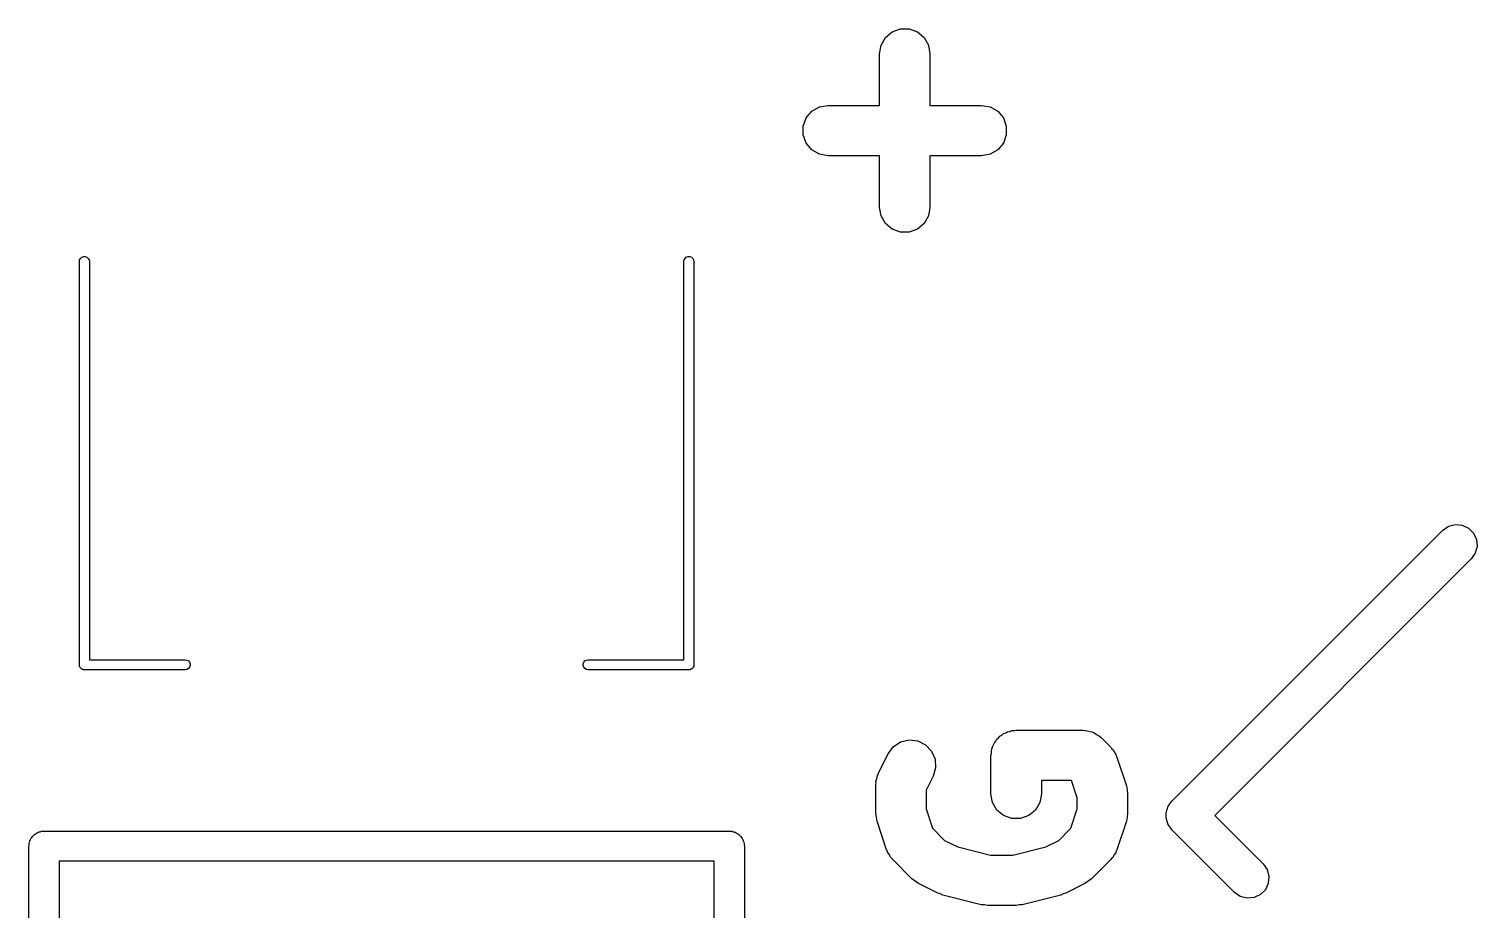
# Model space of a CAD drawing. Extents: x 74.6 to 132.8, y -113.1 to -87.3.
# Drawn here: x 98.22 to 105.41, y -93.61 to -89.25 of the extents above; entities that cross this region are included whole.
import ezdxf

# ---------------------------------------------------------------- set-up
doc = ezdxf.new("R2010")
doc.units = 0
doc.header["$MEASUREMENT"] = 0
doc.layers.add('BLACK', color=7, linetype='CONTINUOUS')

msp = doc.modelspace()

# ---------------------------------------------------------------- linework, layer by layer
at = {"layer": 'Black'}
for p, q in [((102.509, -89.2608), (102.55, -89.2459)), ((102.55, -89.2459), (102.593, -89.2459)), ((102.593, -89.2459), (102.634, -89.2608)), ((102.454, -89.3263), (102.476, -89.2887)), ((102.476, -89.2887), (102.509, -89.2608)), ((102.634, -89.2608), (102.667, -89.2887)), ((102.667, -89.2887), (102.689, -89.3263)), ((102.446, -89.369), (102.454, -89.3263)), ((102.446, -89.625), (102.446, -89.369)), ((102.689, -89.3263), (102.696, -89.369)), ((102.696, -89.369), (102.696, -89.625)), ((102.082, -89.6875), (102.11, -89.6542)), ((102.11, -89.6542), (102.148, -89.6325)), ((102.148, -89.6325), (102.19, -89.625)), ((102.19, -89.625), (102.446, -89.625)), ((102.696, -89.625), (102.952, -89.625)), ((102.952, -89.625), (102.995, -89.6325)), ((102.995, -89.6325), (103.033, -89.6542)), ((103.033, -89.6542), (103.061, -89.6875)), ((102.067, -89.7283), (102.082, -89.6875)), ((102.067, -89.7717), (102.067, -89.7283)), ((103.061, -89.6875), (103.075, -89.7283)), ((103.075, -89.7283), (103.075, -89.7717)), ((102.082, -89.8125), (102.067, -89.7717)), ((102.11, -89.8458), (102.082, -89.8125)), ((103.061, -89.8125), (103.033, -89.8458)), ((103.075, -89.7717), (103.061, -89.8125)), ((102.148, -89.8675), (102.11, -89.8458)), ((102.19, -89.875), (102.148, -89.8675)), ((102.446, -89.875), (102.19, -89.875)), ((102.446, -90.131), (102.446, -89.875)), ((102.952, -89.875), (102.696, -89.875)), ((102.696, -89.875), (102.696, -90.131)), ((102.995, -89.8675), (102.952, -89.875)), ((103.033, -89.8458), (102.995, -89.8675)), ((102.454, -90.1737), (102.446, -90.131)), ((102.476, -90.2113), (102.454, -90.1737)), ((102.689, -90.1737), (102.667, -90.2113)), ((102.696, -90.131), (102.689, -90.1737)), ((102.509, -90.2392), (102.476, -90.2113)), ((102.55, -90.2541), (102.509, -90.2392)), ((102.593, -90.2541), (102.55, -90.2541)), ((102.634, -90.2392), (102.593, -90.2541)), ((102.667, -90.2113), (102.634, -90.2392)), ((98.475, -90.4), (98.4765, -90.3914)), ((98.4765, -90.3914), (98.4808, -90.3839)), ((98.4808, -90.3839), (98.4875, -90.3783)), ((98.4875, -90.3783), (98.4957, -90.3754)), ((98.4957, -90.3754), (98.5043, -90.3754)), ((98.5043, -90.3754), (98.5125, -90.3783)), ((98.5125, -90.3783), (98.5192, -90.3839)), ((98.5192, -90.3839), (98.5235, -90.3914)), ((98.5235, -90.3914), (98.525, -90.4)), ((101.475, -90.4), (101.477, -90.3914)), ((101.477, -90.3914), (101.481, -90.3839)), ((101.481, -90.3839), (101.487, -90.3783)), ((101.487, -90.3783), (101.496, -90.3754)), ((101.496, -90.3754), (101.504, -90.3754)), ((101.504, -90.3754), (101.512, -90.3783)), ((101.512, -90.3783), (101.519, -90.3839)), ((101.519, -90.3839), (101.523, -90.3914)), ((101.523, -90.3914), (101.525, -90.4)), ((98.475, -90.5), (98.475, -90.4)), ((98.525, -90.4), (98.525, -90.5)), ((101.475, -92.375), (101.475, -90.4)), ((101.525, -90.4), (101.525, -92.4)), ((98.475, -92.4), (98.475, -90.5)), ((98.525, -90.5), (98.525, -92.375)), ((103.897, -93.0767), (105.24, -91.7332)), ((105.24, -91.7332), (105.269, -91.7133)), ((105.269, -91.7133), (105.302, -91.7043)), ((105.302, -91.7043), (105.337, -91.7074)), ((105.337, -91.7074), (105.368, -91.722)), ((105.368, -91.722), (105.393, -91.7466)), ((105.393, -91.7466), (105.408, -91.7781)), ((105.411, -91.8127), (105.402, -91.8462)), ((105.408, -91.7781), (105.411, -91.8127)), ((105.382, -91.8747), (104.109, -93.1475)), ((105.402, -91.8462), (105.382, -91.8747)), ((98.4754, -92.4022), (98.475, -92.4)), ((98.4754, -92.4043), (98.4754, -92.4022)), ((98.4761, -92.4064), (98.4754, -92.4043)), ((98.4765, -92.4086), (98.4761, -92.4064)), ((98.4776, -92.4104), (98.4765, -92.4086)), ((98.4783, -92.4125), (98.4776, -92.4104)), ((98.525, -92.375), (99, -92.375)), ((99, -92.375), (99.0086, -92.3765)), ((99.0086, -92.3765), (99.0161, -92.3808)), ((99.0161, -92.3808), (99.0217, -92.3875)), ((99.0217, -92.3875), (99.0246, -92.3957)), ((99.0246, -92.4043), (99.0217, -92.4125)), ((99.0246, -92.3957), (99.0246, -92.4043)), ((100.975, -92.3957), (100.978, -92.3875)), ((100.975, -92.4043), (100.975, -92.3957)), ((100.978, -92.4125), (100.975, -92.4043)), ((100.978, -92.3875), (100.984, -92.3808)), ((100.984, -92.3808), (100.991, -92.3765)), ((100.991, -92.3765), (101, -92.375)), ((101, -92.375), (101.475, -92.375)), ((101.523, -92.4086), (101.522, -92.4104)), ((101.522, -92.4104), (101.522, -92.4125)), ((101.524, -92.4064), (101.523, -92.4086)), ((101.525, -92.4043), (101.524, -92.4064)), ((101.525, -92.4), (101.525, -92.4022)), ((101.525, -92.4022), (101.525, -92.4043)), ((98.4798, -92.4142), (98.4783, -92.4125)), ((98.4808, -92.4161), (98.4798, -92.4142)), ((98.4825, -92.4175), (98.4808, -92.4161)), ((98.4839, -92.4192), (98.4825, -92.4175)), ((98.4858, -92.4202), (98.4839, -92.4192)), ((98.4875, -92.4217), (98.4858, -92.4202)), ((98.4896, -92.4224), (98.4875, -92.4217)), ((98.4914, -92.4235), (98.4896, -92.4224)), ((98.4936, -92.4239), (98.4914, -92.4235)), ((98.4957, -92.4246), (98.4936, -92.4239)), ((98.4978, -92.4246), (98.4957, -92.4246)), ((98.5, -92.425), (98.4978, -92.4246)), ((99, -92.425), (98.5, -92.425)), ((99.0086, -92.4235), (99, -92.425)), ((99.0161, -92.4192), (99.0086, -92.4235)), ((99.0217, -92.4125), (99.0161, -92.4192)), ((100.984, -92.4192), (100.978, -92.4125)), ((100.991, -92.4235), (100.984, -92.4192)), ((101, -92.425), (100.991, -92.4235)), ((101.5, -92.425), (101, -92.425)), ((101.502, -92.4246), (101.5, -92.425)), ((101.504, -92.4246), (101.502, -92.4246)), ((101.506, -92.4239), (101.504, -92.4246)), ((101.509, -92.4235), (101.506, -92.4239)), ((101.51, -92.4224), (101.509, -92.4235)), ((101.512, -92.4217), (101.51, -92.4224)), ((101.514, -92.4202), (101.512, -92.4217)), ((101.516, -92.4192), (101.514, -92.4202)), ((101.517, -92.4175), (101.516, -92.4192)), ((101.519, -92.4161), (101.517, -92.4175)), ((101.52, -92.4142), (101.519, -92.4161)), ((101.522, -92.4125), (101.52, -92.4142)), ((103.023, -92.7791), (103.028, -92.7697)), ((103.028, -92.7697), (103.036, -92.7626)), ((103.036, -92.7626), (103.043, -92.7542)), ((103.043, -92.7542), (103.053, -92.7488)), ((103.053, -92.7488), (103.061, -92.7417)), ((103.061, -92.7417), (103.072, -92.738)), ((103.072, -92.738), (103.081, -92.7325)), ((103.081, -92.7325), (103.092, -92.7306)), ((103.092, -92.7306), (103.102, -92.7269)), ((103.102, -92.7269), (103.113, -92.7269)), ((103.113, -92.7269), (103.124, -92.725)), ((103.124, -92.725), (103.457, -92.725)), ((103.457, -92.725), (103.463, -92.726)), ((103.463, -92.726), (103.468, -92.7255)), ((103.468, -92.7255), (103.484, -92.7297)), ((103.484, -92.7297), (103.5, -92.7325)), ((103.5, -92.7325), (103.505, -92.7353)), ((103.505, -92.7353), (103.51, -92.7367)), ((103.51, -92.7367), (103.523, -92.7461)), ((103.523, -92.7461), (103.537, -92.7542)), ((103.537, -92.7542), (103.541, -92.7585)), ((103.541, -92.7585), (103.546, -92.7616)), ((103.546, -92.7616), (103.593, -92.8092)), ((102.441, -92.937), (102.488, -92.8417)), ((102.488, -92.8417), (102.514, -92.8068)), ((102.514, -92.8068), (102.55, -92.7829)), ((102.55, -92.7829), (102.593, -92.7728)), ((102.593, -92.7728), (102.636, -92.7778)), ((102.636, -92.7778), (102.674, -92.7972)), ((102.674, -92.7972), (102.704, -92.8287)), ((102.704, -92.8287), (102.722, -92.8686)), ((102.999, -92.85), (103.001, -92.8392)), ((103.001, -92.8283), (103.004, -92.818)), ((103.001, -92.8392), (103.001, -92.8283)), ((103.004, -92.818), (103.006, -92.8072)), ((103.006, -92.8072), (103.012, -92.7978)), ((103.012, -92.7978), (103.016, -92.7875)), ((103.016, -92.7875), (103.023, -92.7791)), ((103.593, -92.8092), (103.597, -92.8151)), ((103.597, -92.8151), (103.603, -92.8199)), ((103.603, -92.8199), (103.61, -92.8328)), ((103.61, -92.8328), (103.618, -92.8448)), ((102.724, -92.9119), (102.712, -92.9535)), ((102.722, -92.8686), (102.724, -92.9119)), ((102.999, -93.0405), (102.999, -92.85)), ((103.618, -92.8448), (103.62, -92.8518)), ((103.62, -92.8518), (103.623, -92.8581)), ((103.623, -92.8581), (103.671, -93.0009)), ((102.427, -92.9929), (102.429, -92.9858)), ((102.428, -92.9786), (102.432, -92.9645)), ((102.429, -92.9858), (102.428, -92.9786)), ((102.432, -92.9645), (102.435, -92.9501)), ((102.435, -92.9501), (102.439, -92.9439)), ((102.439, -92.9439), (102.441, -92.937)), ((102.712, -92.9535), (102.677, -93.0224)), ((103.399, -92.975), (103.249, -92.975)), ((103.249, -92.975), (103.249, -93.0405)), ((103.427, -93.0608), (103.399, -92.975)), ((102.427, -93.1357), (102.427, -92.9929)), ((102.677, -93.0224), (102.677, -93.1154)), ((103.006, -93.0832), (102.999, -93.0405)), ((103.249, -93.0405), (103.241, -93.0832)), ((103.671, -93.0009), (103.674, -93.0207)), ((103.674, -93.0207), (103.677, -93.0405)), ((103.677, -93.0405), (103.677, -93.1357)), ((102.677, -93.1154), (102.709, -93.211)), ((103.028, -93.1208), (103.006, -93.0832)), ((103.061, -93.1487), (103.028, -93.1208)), ((103.22, -93.1208), (103.186, -93.1487)), ((103.241, -93.0832), (103.22, -93.1208)), ((103.396, -93.211), (103.427, -93.1154)), ((103.427, -93.1154), (103.427, -93.0608)), ((103.868, -93.1387), (103.87, -93.1303)), ((103.87, -93.1303), (103.871, -93.1216)), ((103.871, -93.1216), (103.875, -93.1136)), ((103.875, -93.1136), (103.877, -93.1052)), ((103.877, -93.1052), (103.882, -93.098)), ((103.882, -93.098), (103.886, -93.0901)), ((103.886, -93.0901), (103.892, -93.0839)), ((103.892, -93.0839), (103.897, -93.0767)), ((102.431, -93.1554), (102.427, -93.1357)), ((102.434, -93.1752), (102.431, -93.1554)), ((102.481, -93.3181), (102.434, -93.1752)), ((103.102, -93.1636), (103.061, -93.1487)), ((103.146, -93.1636), (103.102, -93.1636)), ((103.186, -93.1487), (103.146, -93.1636)), ((103.671, -93.1752), (103.623, -93.3181)), ((103.674, -93.1554), (103.671, -93.1752)), ((103.677, -93.1357), (103.674, -93.1554)), ((103.869, -93.1475), (103.868, -93.1387)), ((103.868, -93.1562), (103.869, -93.1475)), ((103.87, -93.1646), (103.868, -93.1562)), ((103.871, -93.1733), (103.87, -93.1646)), ((103.875, -93.1813), (103.871, -93.1733)), ((103.877, -93.1897), (103.875, -93.1813)), ((103.882, -93.1969), (103.877, -93.1897)), ((103.886, -93.2048), (103.882, -93.1969)), ((104.109, -93.1475), (104.349, -93.3879)), ((98.2295, -93.2743), (98.2328, -93.2687)), ((98.2328, -93.2687), (98.235, -93.2625)), ((98.235, -93.2625), (98.2393, -93.2575)), ((98.2393, -93.2575), (98.2425, -93.2518)), ((98.2425, -93.2518), (98.2476, -93.2476)), ((98.2476, -93.2476), (98.2518, -93.2425)), ((98.2518, -93.2425), (98.2575, -93.2393)), ((98.2575, -93.2393), (98.2625, -93.235)), ((98.2625, -93.235), (98.2687, -93.2328)), ((98.2687, -93.2328), (98.2743, -93.2295)), ((98.2743, -93.2295), (98.2808, -93.2284)), ((98.2808, -93.2284), (98.287, -93.2261)), ((98.287, -93.2261), (98.2935, -93.2261)), ((98.2935, -93.2261), (98.3, -93.225)), ((98.3, -93.225), (101.7, -93.225)), ((101.7, -93.225), (101.706, -93.2261)), ((101.706, -93.2261), (101.713, -93.2261)), ((101.713, -93.2261), (101.719, -93.2284)), ((101.719, -93.2284), (101.726, -93.2295)), ((101.726, -93.2295), (101.731, -93.2328)), ((101.731, -93.2328), (101.737, -93.235)), ((101.737, -93.235), (101.743, -93.2393)), ((101.743, -93.2393), (101.748, -93.2425)), ((101.748, -93.2425), (101.752, -93.2476)), ((101.752, -93.2476), (101.757, -93.2518)), ((101.757, -93.2518), (101.761, -93.2575)), ((101.761, -93.2575), (101.765, -93.2625)), ((101.765, -93.2625), (101.767, -93.2687)), ((101.767, -93.2687), (101.77, -93.2743)), ((102.709, -93.211), (102.769, -93.2711)), ((102.769, -93.2711), (102.834, -93.3035)), ((103.271, -93.3035), (103.335, -93.2711)), ((103.335, -93.2711), (103.396, -93.211)), ((103.892, -93.211), (103.886, -93.2048)), ((103.897, -93.2182), (103.892, -93.211)), ((104.208, -93.5293), (103.897, -93.2182)), ((98.225, -93.3), (98.2261, -93.2935)), ((98.225, -95.9), (98.225, -93.3)), ((98.2261, -93.287), (98.2284, -93.2808)), ((98.2261, -93.2935), (98.2261, -93.287)), ((98.2284, -93.2808), (98.2295, -93.2743)), ((101.77, -93.2743), (101.772, -93.2808)), ((101.772, -93.2808), (101.774, -93.287)), ((101.774, -93.287), (101.774, -93.2935)), ((101.774, -93.2935), (101.775, -93.3)), ((101.775, -93.3), (101.775, -95.9)), ((102.485, -93.3244), (102.481, -93.3181)), ((102.487, -93.3314), (102.485, -93.3244)), ((102.495, -93.3434), (102.487, -93.3314)), ((102.502, -93.3563), (102.495, -93.3434)), ((102.834, -93.3035), (102.996, -93.344)), ((102.996, -93.344), (103.108, -93.344)), ((103.108, -93.344), (103.271, -93.3035)), ((103.61, -93.3434), (103.603, -93.3563)), ((103.618, -93.3314), (103.61, -93.3434)), ((103.62, -93.3244), (103.618, -93.3314)), ((103.623, -93.3181), (103.62, -93.3244)), ((98.375, -93.375), (98.375, -95.825)), ((101.625, -93.375), (98.375, -93.375)), ((101.625, -95.825), (101.625, -93.375)), ((102.507, -93.3611), (102.502, -93.3563)), ((102.512, -93.367), (102.507, -93.3611)), ((102.607, -93.4622), (102.512, -93.367)), ((103.593, -93.367), (103.498, -93.4622)), ((103.597, -93.3611), (103.593, -93.367)), ((103.603, -93.3563), (103.597, -93.3611)), ((104.349, -93.3879), (104.369, -93.4163)), ((104.369, -93.4163), (104.378, -93.4499)), ((102.623, -93.4737), (102.607, -93.4622)), ((102.639, -93.4856), (102.623, -93.4737)), ((102.735, -93.5332), (102.639, -93.4856)), ((103.465, -93.4856), (103.37, -93.5332)), ((103.482, -93.4737), (103.465, -93.4856)), ((103.498, -93.4622), (103.482, -93.4737)), ((104.375, -93.4845), (104.361, -93.5159)), ((104.378, -93.4499), (104.375, -93.4845)), ((102.748, -93.5371), (102.735, -93.5332)), ((102.76, -93.5427), (102.748, -93.5371)), ((102.951, -93.5903), (102.76, -93.5427)), ((103.345, -93.5427), (103.154, -93.5903)), ((103.357, -93.5371), (103.345, -93.5427)), ((103.37, -93.5332), (103.357, -93.5371)), ((104.236, -93.5492), (104.208, -93.5293)), ((104.27, -93.5582), (104.236, -93.5492)), ((104.305, -93.5552), (104.27, -93.5582)), ((104.336, -93.5405), (104.305, -93.5552)), ((104.361, -93.5159), (104.336, -93.5405)), ((102.966, -93.5914), (102.951, -93.5903)), ((102.981, -93.594), (102.966, -93.5914)), ((103.124, -93.594), (102.981, -93.594)), ((103.139, -93.5914), (103.124, -93.594)), ((103.154, -93.5903), (103.139, -93.5914))]:
    msp.add_line(p, q, dxfattribs=at)

doc.saveas('drawing.dxf')
